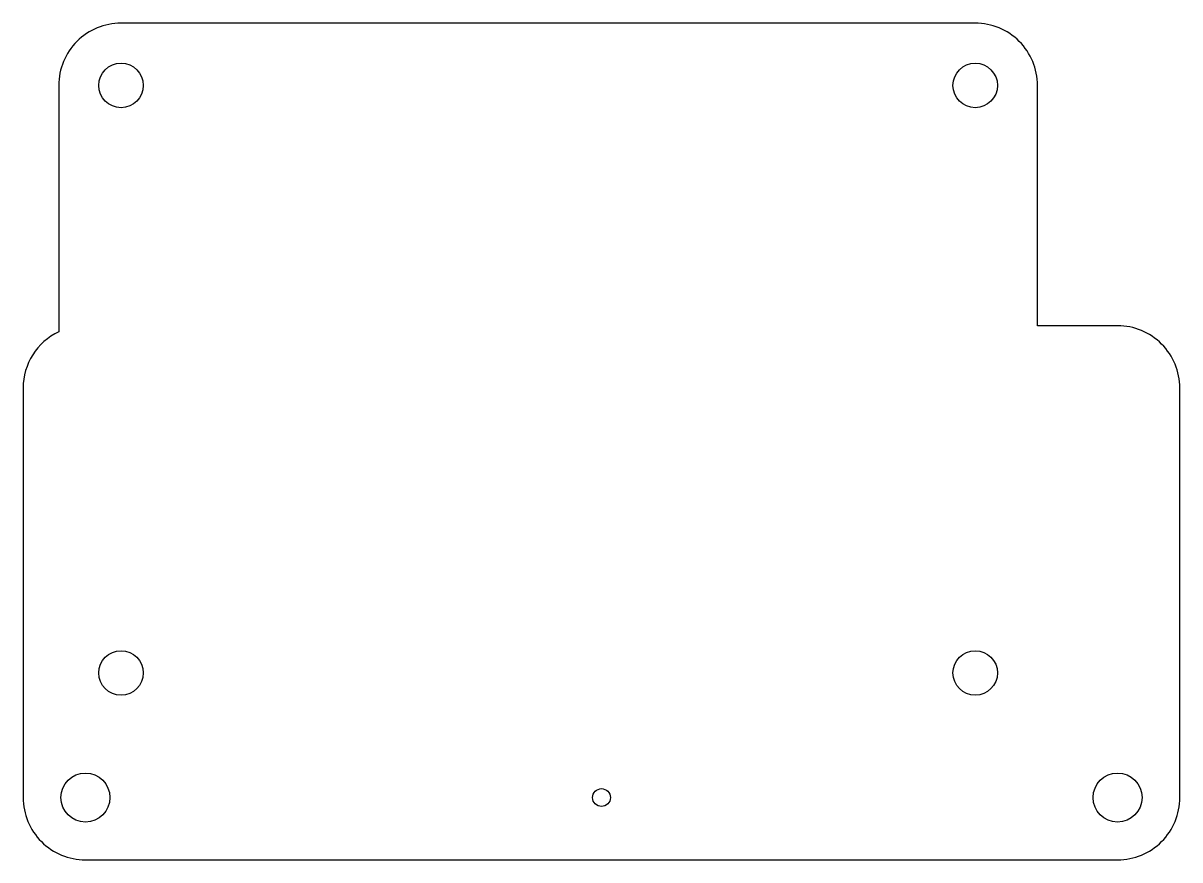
# Model space of a CAD drawing. Header units: millimetres. Extents: x -42.8 to 22.2, y 8.3 to 55.3.
import ezdxf

# ---------------------------------------------------------------- set-up
doc = ezdxf.new("R2010")
doc.units = ezdxf.units.MM

msp = doc.modelspace()

# ---------------------------------------------------------------- linework, layer by layer
msp.add_lwpolyline([(-40.806, 37.935, 0.28969), (-42.806, 34.773), (-42.806, 11.773, 0.414214), (-39.306, 8.273), (18.694, 8.273, 0.414214), (22.194, 11.773), (22.194, 34.773, 0.414214), (18.694, 38.273), (14.194, 38.273), (14.194, 51.773, 0.414214), (10.694, 55.273), (-37.306, 55.273, 0.414214), (-40.806, 51.773)], format="xyb", close=True)
for centre, radius in [((-37.306, 51.773), 1.25), ((10.694, 51.773), 1.25), ((-37.306, 18.773), 1.25), ((10.694, 18.773), 1.25), ((-39.306, 11.773), 1.375), ((18.694, 11.773), 1.375), ((-10.306, 11.773), 0.5)]:
    msp.add_circle(centre, radius)

doc.saveas('drawing.dxf')
